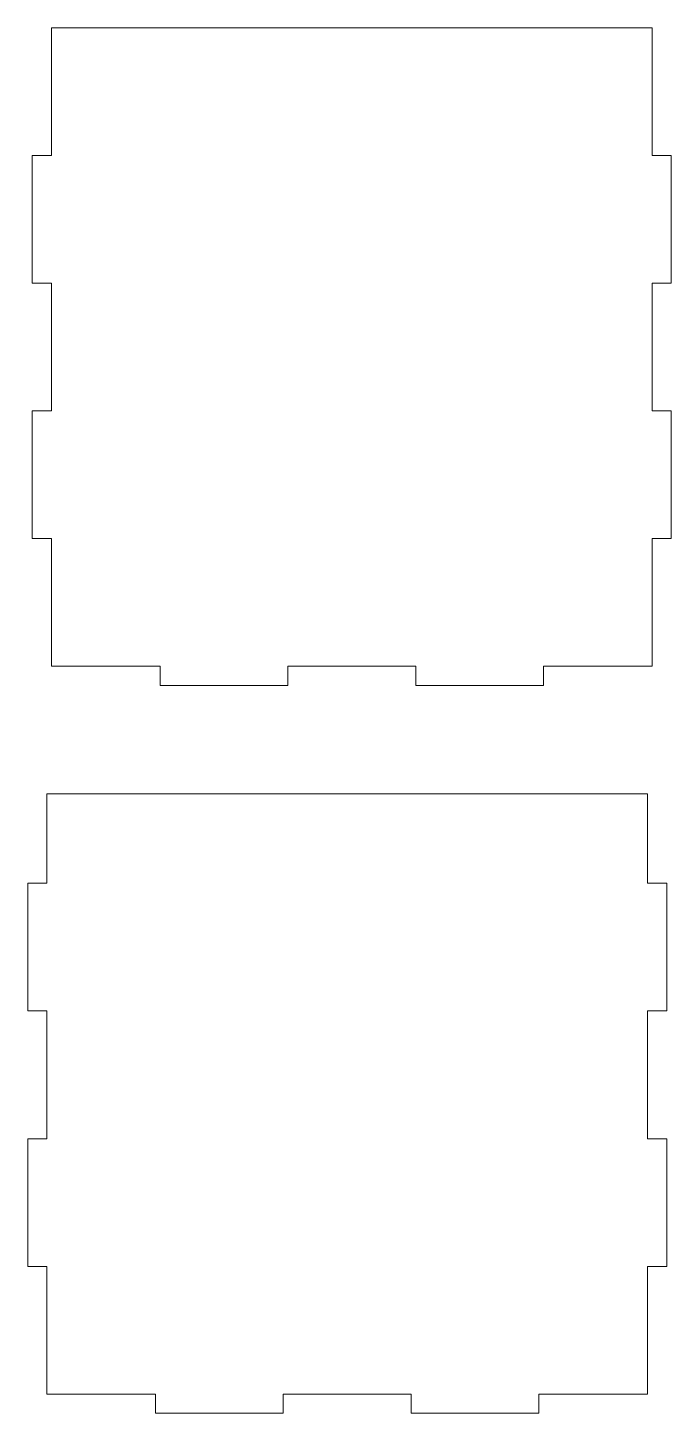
# Model space of a CAD drawing. Header units: centimetres. Extents: x -43.9 to 15.3, y -19.6 to 14.4.
# Drawn here: x 5.21 to 15.28, y -7.34 to 14.36 of the extents above; entities that cross this region are included whole.
import ezdxf

# ---------------------------------------------------------------- set-up
doc = ezdxf.new("R2010")
doc.units = ezdxf.units.CM
doc.header["$MEASUREMENT"] = 0
doc.layers.add('Capa 1', color=7, linetype='Continuous')

msp = doc.modelspace()

# ---------------------------------------------------------------- linework, layer by layer
at = {"layer": 'Capa 1', "lineweight": 9}
for points in [[(15.27841, 12.36219), (15.27841, 12.36219), (15.27841, 10.36219), (15.27841, 10.36219), (15.27841, 10.36219), (15.27841, 10.36219), (14.97841, 10.36219), (14.97841, 10.36219), (14.97841, 10.36219), (14.97841, 10.36219), (14.97841, 8.36219), (14.97841, 8.36219), (14.97841, 8.36219), (14.97841, 8.36219), (15.27841, 8.36219), (15.27841, 8.36219), (15.27841, 8.36219), (15.27841, 8.36219), (15.27841, 6.36219), (15.27841, 6.36219), (15.27841, 6.36219), (15.27841, 6.36219), (14.97841, 6.36219), (14.97841, 6.36219), (14.97841, 6.36219), (14.97841, 6.36219), (14.97841, 4.36219), (14.97841, 4.36219), (14.97841, 4.36219), (14.97841, 4.36219), (13.27841, 4.36219), (13.27841, 4.36219), (13.27841, 4.36219), (13.27841, 4.36219), (13.27841, 4.06219), (13.27841, 4.06219), (13.27841, 4.06219), (13.27841, 4.06219), (11.27841, 4.06219), (11.27841, 4.06219), (11.27841, 4.06219), (11.27841, 4.06219), (11.27841, 4.36219), (11.27841, 4.36219), (11.27841, 4.36219), (11.27841, 4.36219), (9.27841, 4.36219), (9.27841, 4.36219), (9.27841, 4.36219), (9.27841, 4.36219), (9.27841, 4.06219), (9.27841, 4.06219), (9.27841, 4.06219), (9.27841, 4.06219), (7.27841, 4.06219), (7.27841, 4.06219), (7.27841, 4.06219), (7.27841, 4.06219), (7.27841, 4.36219), (7.27841, 4.36219), (7.27841, 4.36219), (7.27841, 4.36219), (5.57841, 4.36219), (5.57841, 4.36219), (5.57841, 4.36219), (5.57841, 4.36219), (5.57841, 6.36219), (5.57841, 6.36219), (5.57841, 6.36219), (5.57841, 6.36219), (5.27841, 6.36219), (5.27841, 6.36219), (5.27841, 6.36219), (5.27841, 6.36219), (5.27841, 8.36219), (5.27841, 8.36219), (5.27841, 8.36219), (5.27841, 8.36219), (5.57841, 8.36219), (5.57841, 8.36219), (5.57841, 8.36219), (5.57841, 8.36219), (5.57841, 10.36219), (5.57841, 10.36219), (5.57841, 10.36219), (5.57841, 10.36219), (5.27841, 10.36219), (5.27841, 10.36219), (5.27841, 10.36219), (5.27841, 10.36219), (5.27841, 12.36219), (5.27841, 12.36219), (5.27841, 12.36219), (5.27841, 12.36219), (5.57841, 12.36219), (5.57841, 12.36219), (5.57841, 12.36219), (5.57841, 12.36219), (5.57841, 14.36219), (5.57841, 14.36219), (5.57841, 14.36219), (5.57841, 14.36219), (14.97841, 14.36219), (14.97841, 14.36219), (14.97841, 14.36219), (14.97841, 14.36219), (14.97841, 12.36219), (14.97841, 12.36219), (14.97841, 12.36219), (14.97841, 12.36219), (15.27841, 12.36219), (15.27841, 12.36219)], [(14.90673, 0.96442), (14.90673, 0.96442), (14.90673, 2.36442), (14.90673, 2.36442), (14.90673, 2.36442), (14.90673, 2.36442), (5.50673, 2.36442), (5.50673, 2.36442), (5.50673, 2.36442), (5.50673, 2.36442), (5.50673, 0.96442), (5.50673, 0.96442), (5.50673, 0.96442), (5.50673, 0.96442), (5.20673, 0.96442), (5.20673, 0.96442), (5.20673, 0.96442), (5.20673, 0.96442), (5.20673, -1.03558), (5.20673, -1.03558), (5.20673, -1.03558), (5.20673, -1.03558), (5.50673, -1.03558), (5.50673, -1.03558), (5.50673, -1.03558), (5.50673, -1.03558), (5.50673, -3.03558), (5.50673, -3.03558), (5.50673, -3.03558), (5.50673, -3.03558), (5.20673, -3.03558), (5.20673, -3.03558), (5.20673, -3.03558), (5.20673, -3.03558), (5.20673, -5.03558), (5.20673, -5.03558), (5.20673, -5.03558), (5.20673, -5.03558), (5.50673, -5.03558), (5.50673, -5.03558), (5.50673, -5.03558), (5.50673, -5.03558), (5.50673, -7.03558), (5.50673, -7.03558), (5.50673, -7.03558), (5.50673, -7.03558), (7.20673, -7.03558), (7.20673, -7.03558), (7.20673, -7.03558), (7.20673, -7.03558), (7.20673, -7.33558), (7.20673, -7.33558), (7.20673, -7.33558), (7.20673, -7.33558), (9.20673, -7.33558), (9.20673, -7.33558), (9.20673, -7.33558), (9.20673, -7.33558), (9.20673, -7.03558), (9.20673, -7.03558), (9.20673, -7.03558), (9.20673, -7.03558), (11.20673, -7.03558), (11.20673, -7.03558), (11.20673, -7.03558), (11.20673, -7.03558), (11.20673, -7.33558), (11.20673, -7.33558), (11.20673, -7.33558), (11.20673, -7.33558), (13.20673, -7.33558), (13.20673, -7.33558), (13.20673, -7.33558), (13.20673, -7.33558), (13.20673, -7.03558), (13.20673, -7.03558), (13.20673, -7.03558), (13.20673, -7.03558), (14.90673, -7.03558), (14.90673, -7.03558), (14.90673, -7.03558), (14.90673, -7.03558), (14.90673, -5.03558), (14.90673, -5.03558), (14.90673, -5.03558), (14.90673, -5.03558), (15.20673, -5.03558), (15.20673, -5.03558), (15.20673, -5.03558), (15.20673, -5.03558), (15.20673, -3.03558), (15.20673, -3.03558), (15.20673, -3.03558), (15.20673, -3.03558), (14.90673, -3.03558), (14.90673, -3.03558), (14.90673, -3.03558), (14.90673, -3.03558), (14.90673, -1.03558), (14.90673, -1.03558), (14.90673, -1.03558), (14.90673, -1.03558), (15.20673, -1.03558), (15.20673, -1.03558), (15.20673, -1.03558), (15.20673, -1.03558), (15.20673, 0.96442), (15.20673, 0.96442), (15.20673, 0.96442), (15.20673, 0.96442), (14.90673, 0.96442), (14.90673, 0.96442)]]:
    msp.add_open_spline(points, degree=3, knots=[0, 0, 0, 0, 0.03448276, 0.03448276, 0.03448276, 0.03448276, 0.06896552, 0.06896552, 0.06896552, 0.06896552, 0.10344828, 0.10344828, 0.10344828, 0.10344828, 0.13793103, 0.13793103, 0.13793103, 0.13793103, 0.17241379, 0.17241379, 0.17241379, 0.17241379, 0.20689655, 0.20689655, 0.20689655, 0.20689655, 0.24137931, 0.24137931, 0.24137931, 0.24137931, 0.27586207, 0.27586207, 0.27586207, 0.27586207, 0.31034483, 0.31034483, 0.31034483, 0.31034483, 0.34482759, 0.34482759, 0.34482759, 0.34482759, 0.37931034, 0.37931034, 0.37931034, 0.37931034, 0.4137931, 0.4137931, 0.4137931, 0.4137931, 0.44827586, 0.44827586, 0.44827586, 0.44827586, 0.48275862, 0.48275862, 0.48275862, 0.48275862, 0.51724138, 0.51724138, 0.51724138, 0.51724138, 0.55172414, 0.55172414, 0.55172414, 0.55172414, 0.5862069, 0.5862069, 0.5862069, 0.5862069, 0.62068966, 0.62068966, 0.62068966, 0.62068966, 0.65517241, 0.65517241, 0.65517241, 0.65517241, 0.68965517, 0.68965517, 0.68965517, 0.68965517, 0.72413793, 0.72413793, 0.72413793, 0.72413793, 0.75862069, 0.75862069, 0.75862069, 0.75862069, 0.79310345, 0.79310345, 0.79310345, 0.79310345, 0.82758621, 0.82758621, 0.82758621, 0.82758621, 0.86206897, 0.86206897, 0.86206897, 0.86206897, 0.89655172, 0.89655172, 0.89655172, 0.89655172, 0.93103448, 0.93103448, 0.93103448, 0.93103448, 1, 1, 1, 1], dxfattribs=at)

doc.saveas('drawing.dxf')
